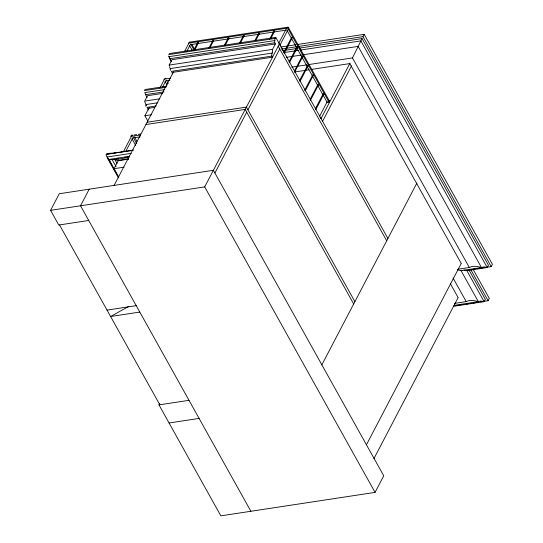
<?xml version="1.0" encoding="UTF-8"?>
<svg xmlns="http://www.w3.org/2000/svg" width="543" height="543" viewBox="0 0 543 543"><rect width="100%" height="100%" fill="white"/><g stroke="black" fill="none" stroke-linecap="round" stroke-linejoin="round"><path stroke-width="0.81" d="M145.775 105.247L145.924 106.34M170.19 69.26L170.339 70.352M197.781 42.517L198.466 42.856L197.781 42.517L193.885 49.97M213.005 40.202L213.691 40.542L213.005 40.202L208.722 48.402M224.34 45.334L228.236 37.881L228.691 37.813L228.922 38.227L225.026 45.68M243.508 35.512L244.146 35.906L243.508 35.512L239.572 43.019M258.692 33.252L259.378 33.591L258.692 33.252L254.796 40.705M273.923 30.931L274.609 31.277L273.923 30.931L269.633 39.13M291.666 37.324L292.351 37.664L291.666 37.324L283.874 52.23M296.919 46.739L297.605 47.085L296.919 46.739L289.127 61.651M294.571 72.253L302.851 56.499L302.627 56.092L302.173 56.16L294.381 71.065M307.419 65.581L308.105 65.92L307.419 65.581L299.627 80.486M312.673 75.002L313.359 75.341L312.673 75.002L304.881 89.907M310.325 100.509L318.612 84.756L318.381 84.348L317.926 84.416L310.134 99.321M323.18 93.837L323.866 94.177L323.18 93.837L315.388 108.743M387.919 238.479L275.769 37.365L275.206 38.431A2.925 1.534 81.3 0 0 274.941 38.92L274.622 42.273L275.382 43.969L272.566 49.365L272.274 53.065A4.14 2.165 81.3 0 0 271.907 53.784L271.697 55.467L272.511 57.185L173.237 72.287M308.383 64.624L352.461 57.918L362.066 38.587L488.449 265.222L487.247 267.523L466.837 270.631L463.98 269.986M88.719 220.478L58.773 225.033L50.58 210.338L59.262 193.742L213.379 170.292L383.738 475.79L375.064 492.386L220.858 515.85L158.977 404.888L159.73 403.449M89.208 189.181L80.527 205.783L250.893 511.282M118.645 159.961L114.091 168.683L124.13 167.156M123.566 151.422L131.868 135.546A0.971 0.672 27.6 0 1 132.784 135.282M169.844 66.348L169.144 65.099L171.968 59.703L275.382 43.969M126.431 150.119L133.218 137.128M147.791 120.933L144.906 115.761L149.169 107.616M159.88 87.993L164.407 79.332M162.364 87.416L166.138 80.194M114.105 185.394L173.455 71.873M184.674 51.28L188.821 43.345M186.778 51.422L190.552 44.207M194.957 49.569L198.466 42.856M210.189 47.248L213.691 40.542M240.25 43.359L244.146 35.906M255.868 40.297L259.378 33.591M271.1 37.983L274.609 31.277M278.919 42.924L286.466 28.487M50.58 210.338L204.697 186.894L279.435 43.942M288.197 29.349L279.896 45.232A0.971 0.672 27.6 0 0 278.844 44.058M214.906 173.034L246.726 112.163M247.934 109.856L279.754 48.985M284.165 53.316L292.351 37.664M297.605 47.085L289.419 62.737L289.188 62.323M299.926 81.572L308.105 65.92M313.359 75.341L305.18 90.993L304.854 90.545M315.68 109.829L323.866 94.177M319.712 116.073L327.259 101.636M298.847 46.406L362.982 36.646L364.19 34.345L492.42 264.292L491.211 266.599L487.132 267.217M286.806 30.021L327.137 102.349L328.963 102.07L329.384 101.263A0.692 0.346 -29.1 0 0 329.031 100.91M321.042 118.557L350.065 63.049M322.576 121.299L351.592 65.791M321.863 364.828L416.936 182.971M366.45 444.778L461.129 263.674M373.937 458.604L458.014 297.788M483.922 301.345L488.096 300.713L489.304 298.406L473.245 269.613M228.881 38.281L228.216 37.949M128.806 306.388L110.596 316.508L139.795 312.062M457.898 269.233L469.328 267.489C473.075 265.479 477.609 266.362 481.471 267.556L483.867 266.864L487.247 267.523L360.864 40.895L300.612 50.058M454.532 303.381L466.213 301.609C469.96 299.593 474.494 300.476 478.356 301.67L480.745 300.978L484.132 301.643L485.333 299.336L468.867 269.803M462.079 270.149L461.061 270.658L457.471 269.735M188.984 42.245L288.211 27.15L329.404 101.012M188.245 43.23L287.709 28.1L328.963 102.07M285.971 30.143L190.987 44.594L194.224 50.404M169.199 53.581L275.769 37.365M168.635 54.646L275.206 38.431M169.138 56.642L274.894 40.549M169.959 58.698L274.71 42.761M280.894 47.017L295.887 44.736M297.55 44.478L364.19 34.345M169.144 65.099L272.566 49.365M281.355 49.067L296.349 46.786M282.564 50.682L296.79 48.517M299.302 48.137L362.066 38.587M170.556 68.54L272.274 53.065M283.874 52.603L298.1 50.438M271.9 56.092L171.418 71.377L172.844 73.943M286.337 57.327L301.365 55.04M303.035 54.782L358.142 46.399L481.471 267.556L461.061 270.658L478.356 301.67L454.057 305.363M163.83 79.217L170.522 78.199M169.918 80.079L166.572 80.588L168.215 83.541M291.747 67.156L306.72 64.882M144.777 89.568L166.538 86.256M144.221 90.64L165.982 87.328M164.807 89.575L144.723 92.629L145.945 94.821M163.952 91.889L145.544 94.686L147.112 97.509M294.863 71.947L309.008 69.796M311.506 69.416L349.78 63.592L461.238 263.457M162.615 93.403L147.553 95.69L144.73 101.093L159.791 98.799M146.135 104.534L157.857 102.749M156.208 105.966L147.004 107.365L148.436 109.944M148.823 108.274L154.68 107.385M144.906 115.761L151.606 114.743M147.133 122.216L246.407 107.114L354.891 301.65M145.931 124.523L245.198 109.421L353.683 303.958M134.121 134.99L136.605 134.61M138.261 134.359L140.739 133.978M140.596 134.997L130.734 136.497L131.474 135.166L132.465 135.241M140.162 136.843L133.476 137.861L136.768 143.766M110.657 153.397L112.306 153.146M113.955 152.895L116.433 152.522M121.381 151.768L126.329 151.015M128.8 150.635L130.449 150.384M133.721 150.051L106.238 154.232L106.326 155.746L108.912 159.927M132.784 150.384L106.129 154.436C107.636 153.269 109.822 153.065 111.702 153.384M131.189 153.336L107.27 156.975L107.351 157.965L118.476 177.914M129.594 156.296L108.933 159.438L107.351 157.965M116.921 158.556L118.578 158.298M124.381 157.416L126.037 157.165M127.693 156.913L129.349 156.662M128.976 157.443L114.492 159.676L112.231 159.404M116.949 163.287L114.892 159.588A8.362 6.027 25.3 0 0 116.854 160.233L118.401 160.436L128.691 158.916M128.589 159.119L118.584 160.647L118.225 160.192M107.025 310.101L136.225 305.655M473.252 269.328L474.887 269.084M477.338 268.71L478.967 268.459M480.603 268.208L482.232 267.964M483.867 267.713L485.503 267.468M455.529 305.668L457.199 305.41M458.869 305.159L460.539 304.908M462.208 304.65L463.878 304.399M466.383 304.012L468.052 303.761M469.722 303.51L471.392 303.252M473.068 303.001L474.738 302.743M476.408 302.492L478.078 302.234M480.582 301.854L482.252 301.603M453.351 306.32L484.132 301.643L466.837 270.631M158.977 404.888L189.012 400.32M169.07 422.983L199.105 418.415M362.982 36.646L491.211 266.599M470.808 269.701L488.096 300.713M352.461 57.918L469.328 267.489M453.038 277.982L466.213 301.609M450.296 283.548L458.122 297.578M278.226 46.243L386.711 240.787M191.774 44.159L195.012 49.963M189.459 45.408L192.29 50.485M168.527 56.072L171.249 60.952M171.194 61.332L169.212 57.748M169.497 67.244L170.509 69.063M165.065 81.436L167.129 85.136M204.697 186.894L375.064 492.386M146.434 105.661L144.682 101.704M134.474 137.006L136.951 141.445M131.969 138.716L135.682 145.375M116.08 166.701L111.953 159.309L110.813 159.839L108.933 159.438L118.822 177.174M109.74 161.4L110.976 163.619M113.446 168.045L114.268 169.525M115.089 171.004L115.917 172.477M59.526 224.917L159.818 404.766M320.105 117.342A0.971 0.672 27.6 0 1 320.689 118.381M328.786 100.74A0.971 0.672 27.6 0 1 328.685 102.091M286.799 27.937A0.971 0.672 27.6 0 1 286.942 27.625M287.098 27.523A0.971 0.672 27.6 0 1 287.525 27.455M287.994 27.591A0.971 0.672 27.6 0 1 288.571 28.63M189.202 42.619A0.971 0.672 27.6 0 1 190.355 42.449M164.889 78.47A0.971 0.672 27.6 0 1 165.934 78.436"/></g></svg>
